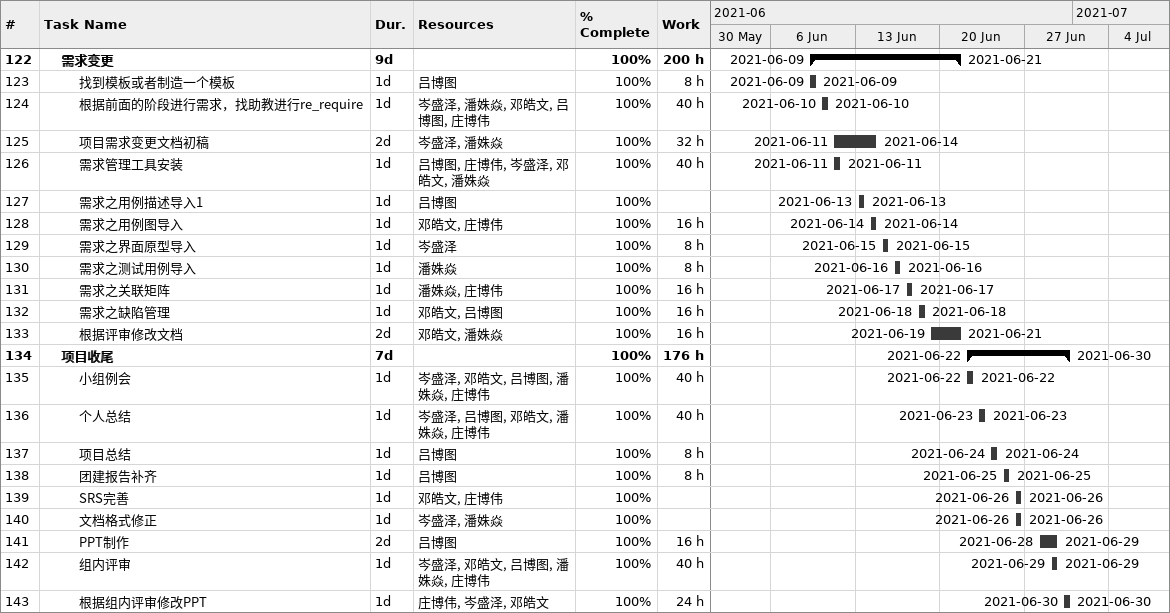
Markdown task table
| ID | Level | Task | Duration | Start | Finish | Resources | % complete | Work (h) |
|---|---|---|---|---|---|---|---|---|
| 122 | 2 | **需求变更** | 9d | 2021-06-09 | 2021-06-21 |  | 100 | 200 |
| 123 | 3 | 找到模板或者制造一个模板 | 1d | 2021-06-09 | 2021-06-09 | 吕博图 | 100 | 8 |
| 124 | 3 | 根据前面的阶段进行需求，找助教进行re_require | 1d | 2021-06-10 | 2021-06-10 | 岑盛泽, 潘姝焱, 邓皓文, 吕博图, 庄博伟 | 100 | 40 |
| 125 | 3 | 项目需求变更文档初稿 | 2d | 2021-06-11 | 2021-06-14 | 岑盛泽, 潘姝焱 | 100 | 32 |
| 126 | 3 | 需求管理工具安装 | 1d | 2021-06-11 | 2021-06-11 | 吕博图, 庄博伟, 岑盛泽, 邓皓文, 潘姝焱 | 100 | 40 |
| 127 | 3 | 需求之用例描述导入1 | 1d | 2021-06-13 | 2021-06-13 | 吕博图 | 100 |  |
| 128 | 3 | 需求之用例图导入 | 1d | 2021-06-14 | 2021-06-14 | 邓皓文, 庄博伟 | 100 | 16 |
| 129 | 3 | 需求之界面原型导入 | 1d | 2021-06-15 | 2021-06-15 | 岑盛泽 | 100 | 8 |
| 130 | 3 | 需求之测试用例导入 | 1d | 2021-06-16 | 2021-06-16 | 潘姝焱 | 100 | 8 |
| 131 | 3 | 需求之关联矩阵 | 1d | 2021-06-17 | 2021-06-17 | 潘姝焱, 庄博伟 | 100 | 16 |
| 132 | 3 | 需求之缺陷管理 | 1d | 2021-06-18 | 2021-06-18 | 邓皓文, 吕博图 | 100 | 16 |
| 133 | 3 | 根据评审修改文档 | 2d | 2021-06-19 | 2021-06-21 | 邓皓文, 潘姝焱 | 100 | 16 |
| 134 | 2 | **项目收尾** | 7d | 2021-06-22 | 2021-06-30 |  | 100 | 176 |
| 135 | 3 | 小组例会 | 1d | 2021-06-22 | 2021-06-22 | 岑盛泽, 邓皓文, 吕博图, 潘姝焱, 庄博伟 | 100 | 40 |
| 136 | 3 | 个人总结 | 1d | 2021-06-23 | 2021-06-23 | 岑盛泽, 吕博图, 邓皓文, 潘姝焱, 庄博伟 | 100 | 40 |
| 137 | 3 | 项目总结 | 1d | 2021-06-24 | 2021-06-24 | 吕博图 | 100 | 8 |
| 138 | 3 | 团建报告补齐 | 1d | 2021-06-25 | 2021-06-25 | 吕博图 | 100 | 8 |
| 139 | 3 | SRS完善 | 1d | 2021-06-26 | 2021-06-26 | 邓皓文, 庄博伟 | 100 |  |
| 140 | 3 | 文档格式修正 | 1d | 2021-06-26 | 2021-06-26 | 岑盛泽, 潘姝焱 | 100 |  |
| 141 | 3 | PPT制作 | 2d | 2021-06-28 | 2021-06-29 | 吕博图 | 100 | 16 |
| 142 | 3 | 组内评审 | 1d | 2021-06-29 | 2021-06-29 | 岑盛泽, 邓皓文, 吕博图, 潘姝焱, 庄博伟 | 100 | 40 |
| 143 | 3 | 根据组内评审修改PPT | 1d | 2021-06-30 | 2021-06-30 | 庄博伟, 岑盛泽, 邓皓文 | 100 | 24 |
